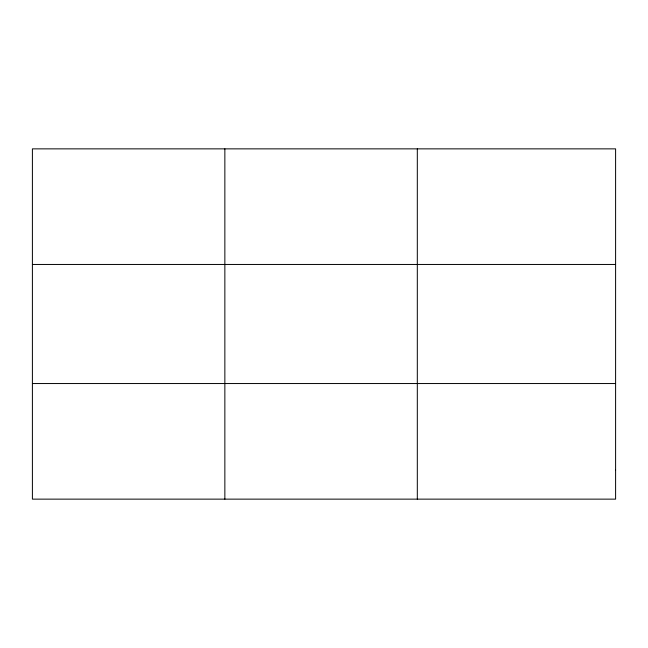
<?xml version="1.0" encoding="UTF-8"?>
<svg xmlns="http://www.w3.org/2000/svg" width="648" height="648" viewBox="0 0 648 648"><rect width="100%" height="100%" fill="white"/><g stroke="black" fill="none" stroke-linecap="round" stroke-linejoin="round"><path stroke-width="0.97" d="M224.856 148.862L224.856 499.138M417.312 148.862L417.312 499.138M32.4 264.457L615.6 264.457M32.4 383.543L615.6 383.543M615.6 470.237L615.6 499.138L32.4 499.138L32.4 148.862L615.6 148.862L615.6 470.237"/></g></svg>
